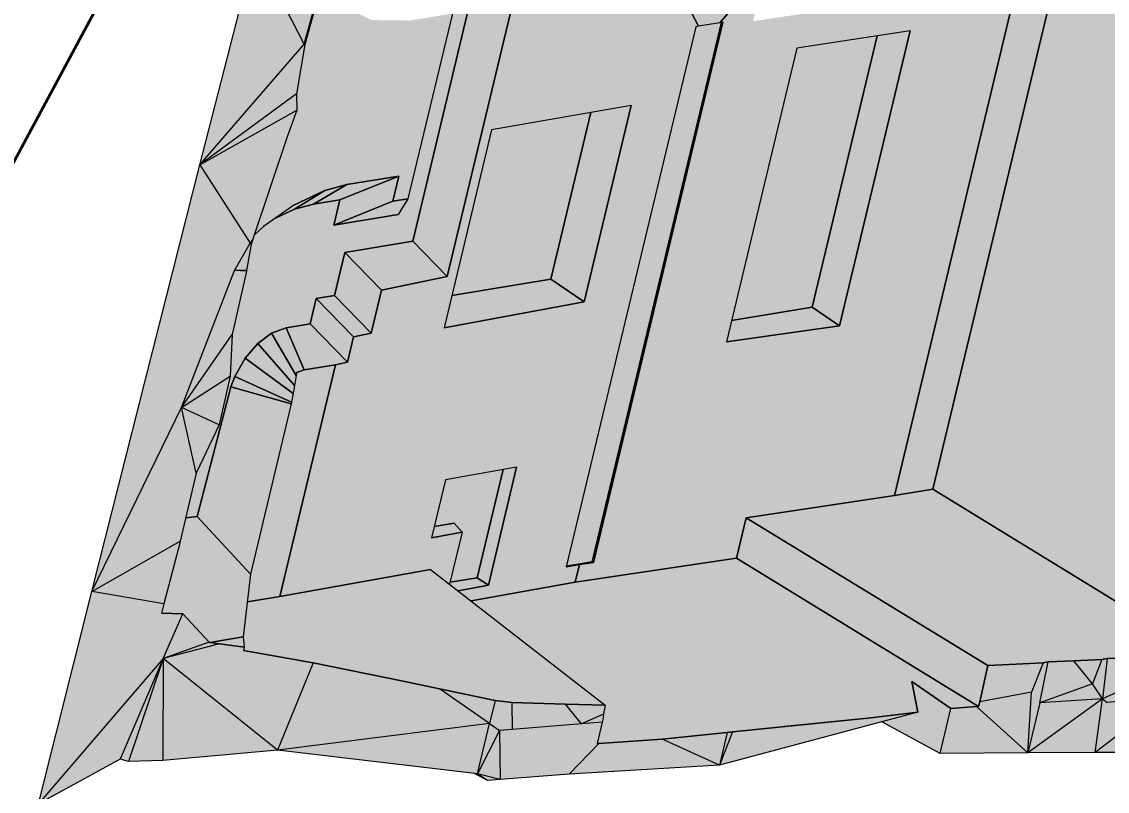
# Model space of a CAD drawing. Header units: metres. Extents: x 2711799 to 2711985, y 1236908 to 1237087.
# Drawn here: x 2711914.344 to 2711916.31, y 1237068.341 to 1237069.735 of the extents above; entities that cross this region are included whole.
import ezdxf

# ---------------------------------------------------------------- set-up
doc = ezdxf.new("R2010")
doc.units = ezdxf.units.M
doc.linetypes.add('AUSGEZOGEN', pattern=[0])
doc.layers.add('XR$7$STANDARD_1', color=7, linetype='AUSGEZOGEN', lineweight=13)
doc.styles.add('ARIAL', font='arial.ttf')

msp = doc.modelspace()

# ---------------------------------------------------------------- hatches: boundary and pattern name
at = {"layer": 'XR$7$STANDARD_1', "linetype": 'AUSGEZOGEN', "lineweight": 13, "true_color": 0xd2befc, "transparency": 33554687}
h = msp.add_hatch(color=254, dxfattribs=at)
h.paths.add_polyline_path([(2711915.3301, 1237070.3786), (2711915.3687, 1237070.3849), (2711915.3562, 1237070.3384), (2711915.3894, 1237070.3439), (2711915.3412, 1237070.166), (2711915.5698, 1237069.7271), (2711915.6083, 1237069.7334), (2711915.6916, 1237069.8308), (2711915.8426, 1237070.4182), (2711915.9037, 1237070.4282), (2711915.9214, 1237070.501), (2711915.4591, 1237070.4252), (2711915.462, 1237070.4384), (2711915.3404, 1237070.4185), (2711915.3303, 1237070.379)])
h.paths.add_polyline_path([(2711915.7643, 1237070.2541), (2711915.6907, 1237069.9707), (2711915.4845, 1237069.9368), (2711915.5565, 1237070.22)], flags=16)
at = {"layer": 'XR$7$STANDARD_1', "linetype": 'AUSGEZOGEN', "lineweight": 13, "transparency": 33554687}
for color, points in [(9, [(2711914.8721, 1237069.4049), (2711914.8377, 1237069.3957), (2711914.8021, 1237069.3789), (2711914.7817, 1237069.3646), (2711914.7649, 1237069.3487), (2711914.7624, 1237069.3414), (2711914.7619, 1237069.3385), (2711914.7612, 1237069.3379), (2711914.7608, 1237069.3359), (2711914.7599, 1237069.3328), (2711914.7594, 1237069.3321), (2711914.7512, 1237069.2844), (2711914.751, 1237069.2835), (2711914.7252, 1237069.1686), (2711914.7211, 1237069.0934), (2711914.7142, 1237069.0615), (2711914.7017, 1237069.0051), (2711914.6599, 1237068.9178), (2711914.6408, 1237068.8366), (2711914.6616, 1237068.8392), (2711914.7228, 1237069.0741), (2711914.73, 1237069.0928), (2711914.7487, 1237069.126), (2711914.7712, 1237069.1523), (2711914.7963, 1237069.1711), (2711914.8231, 1237069.1811), (2711914.8663, 1237069.1882), (2711914.8773, 1237069.234), (2711914.9105, 1237069.2395), (2711914.9292, 1237069.3174), (2711915.0521, 1237069.3376), (2711915.183, 1237069.8831), (2711915.1969, 1237069.8854), (2711915.2981, 1237070.3072), (2711915.2648, 1237070.3018), (2711915.2758, 1237070.3476), (2711915.0677, 1237070.3134), (2711915.0644, 1237070.2993), (2711915.0518, 1237070.2432), (2711915.0217, 1237070.1958), (2711915.0117, 1237070.1941), (2711915.0095, 1237070.188), (2711915.002, 1237070.1649), (2711915.0017, 1237070.164), (2711914.9964, 1237070.1482), (2711914.983, 1237070.1068), (2711914.9803, 1237070.0996), (2711914.98, 1237070.0989), (2711914.9725, 1237070.0799), (2711914.9565, 1237070.0286), (2711914.9489, 1237070.0066), (2711914.9484, 1237070.0038), (2711914.9391, 1237069.9765), (2711914.9387, 1237069.9749), (2711914.9325, 1237069.9581), (2711914.9063, 1237069.8735), (2711914.9008, 1237069.8554), (2711914.9027, 1237069.8525), (2711914.9557, 1237069.8258), (2711915.0165, 1237069.825), (2711915.0756, 1237069.8347), (2711915.147, 1237070.1327), (2711915.2208, 1237070.1448), (2711915.2113, 1237070.0665), (2711915.1852, 1237069.9574), (2711915.1702, 1237069.9339), (2711915.1641, 1237069.9329), (2711915.1277, 1237069.7811), (2711915.124, 1237069.75), (2711915.0435, 1237069.4144), (2711915.0255, 1237069.386), (2711914.9091, 1237069.367), (2711914.9201, 1237069.4128)]), (9, [(2711915.3775, 1237068.757), (2711915.6117, 1237069.7339), (2711915.6083, 1237069.7334), (2711915.5698, 1237069.7271), (2711915.5648, 1237069.7262), (2711915.3306, 1237068.7493)]), (8, [(2711915.3021, 1237069.269), (2711915.3745, 1237069.571), (2711915.1948, 1237069.5397), (2711915.1228, 1237069.2396)])]:
    msp.add_hatch(color=color, dxfattribs=at).paths.add_polyline_path(points)
at = {"layer": 'XR$7$STANDARD_1', "linetype": 'AUSGEZOGEN', "lineweight": 13, "true_color": 0xd2befc, "transparency": 33554687}
h = msp.add_hatch(color=254, dxfattribs=at)
h.paths.add_polyline_path([(2711915.2587, 1237069.8219), (2711915.2452, 1237069.8191), (2711915.1144, 1237069.2736), (2711914.9956, 1237069.249), (2711914.977, 1237069.1711), (2711914.9449, 1237069.1645), (2711914.9339, 1237069.1186), (2711914.912, 1237069.1141), (2711914.8113, 1237068.6942), (2711915.0845, 1237068.7432), (2711915.1189, 1237068.7165), (2711915.1416, 1237068.811), (2711915.086, 1237068.8007), (2711915.1112, 1237068.9058), (2711915.2403, 1237068.9283), (2711915.1891, 1237068.7146), (2711915.1343, 1237068.7045), (2711915.1579, 1237068.6862), (2711915.3466, 1237068.7201), (2711915.3543, 1237068.7522), (2711915.3302, 1237068.7479), (2711915.5648, 1237069.7262), (2711915.5698, 1237069.7271), (2711915.3412, 1237070.166)])
h.paths.add_polyline_path([(2711915.3626, 1237069.2279), (2711915.1088, 1237069.1809), (2711915.1948, 1237069.5397), (2711915.4479, 1237069.5838)], flags=16)
h = msp.add_hatch(color=254, dxfattribs=at)
h.paths.add_polyline_path([(2711915.6083, 1237069.7334), (2711915.614, 1237069.7343), (2711915.3794, 1237068.7559), (2711915.3543, 1237068.7522), (2711915.3466, 1237068.7201), (2711915.6388, 1237068.7636), (2711915.6564, 1237068.837), (2711915.9247, 1237068.8769), (2711916.1931, 1237069.9961), (2711916.1852, 1237069.9988), (2711916.1851, 1237069.9987), (2711916.1423, 1237069.9923), (2711916.0992, 1237069.8124), (2711916.0904, 1237069.8111), (2711916.0874, 1237069.7986), (2711915.6689, 1237069.7363), (2711915.6916, 1237069.8308)])
h.paths.add_polyline_path([(2711915.9532, 1237069.7188), (2711915.8251, 1237069.1845), (2711915.6206, 1237069.1552), (2711915.7481, 1237069.6871)], flags=16)
at = {"layer": 'XR$7$STANDARD_1', "linetype": 'AUSGEZOGEN', "lineweight": 13, "true_color": 0xa0a0a0, "transparency": 33554687}
for points in [[(2711915.9247, 1237068.8769), (2711915.9945, 1237068.8884), (2711916.2549, 1237069.9744), (2711916.1931, 1237069.9961)], [(2711915.7756, 1237069.2181), (2711915.8935, 1237069.7095), (2711915.7481, 1237069.6871), (2711915.6299, 1237069.1942)], [(2711914.912, 1237069.1141), (2711914.8555, 1237069.1048), (2711914.8415, 1237069.0997), (2711914.8408, 1237069.0945), (2711914.838, 1237069.0762), (2711914.8355, 1237069.0622), (2711914.8322, 1237069.0462), (2711914.8316, 1237069.0432), (2711914.7585, 1237068.7348), (2711914.7525, 1237068.6845), (2711914.8113, 1237068.6942)]]:
    msp.add_hatch(color=253, dxfattribs=at).paths.add_polyline_path(points)
at = {"layer": 'XR$7$STANDARD_1', "linetype": 'AUSGEZOGEN', "lineweight": 13, "true_color": 0xc4ffff, "transparency": 33554687}
for points in [[(2711915.9945, 1237068.8884), (2711916.4476, 1237068.6108), (2711916.4685, 1237068.7224), (2711916.4719, 1237068.7345), (2711916.5755, 1237069.0903), (2711916.5792, 1237069.103), (2711916.6819, 1237069.6592), (2711916.6878, 1237069.6906), (2711916.6325, 1237069.8177), (2711916.6468, 1237069.8774), (2711916.5709, 1237069.8873), (2711916.5249, 1237069.8798), (2711916.2898, 1237069.9621), (2711916.2549, 1237069.9744)], [(2711915.9247, 1237068.8769), (2711915.6564, 1237068.837), (2711916.094, 1237068.569), (2711916.1451, 1237068.5716), (2711916.194, 1237068.5743), (2711916.2033, 1237068.5759), (2711916.25, 1237068.5775), (2711916.3008, 1237068.5803), (2711916.3102, 1237068.5819), (2711916.3521, 1237068.5833)], [(2711915.9247, 1237068.8769), (2711916.3521, 1237068.5833), (2711916.3537, 1237068.5833), (2711916.4076, 1237068.5862), (2711916.4161, 1237068.5876), (2711916.4488, 1237068.5885), (2711916.4476, 1237068.6108), (2711915.9945, 1237068.8884)], [(2711915.6388, 1237068.7636), (2711916.0774, 1237068.495), (2711916.0798, 1237068.5035), (2711916.094, 1237068.569), (2711915.6564, 1237068.837)], [(2711915.3466, 1237068.7201), (2711915.7259, 1237068.4587), (2711915.8765, 1237068.4739), (2711915.9675, 1237068.4845), (2711915.9562, 1237068.5402), (2711916.0271, 1237068.4915), (2711916.0735, 1237068.4948), (2711916.0774, 1237068.495), (2711915.6388, 1237068.7636)], [(2711914.8113, 1237068.6942), (2711915.0347, 1237068.5406), (2711915.1005, 1237068.5271), (2711915.2014, 1237068.5058), (2711915.2314, 1237068.5023), (2711915.3287, 1237068.499), (2711915.4006, 1237068.4975), (2711915.0845, 1237068.7432)], [(2711915.4006, 1237068.4975), (2711915.3975, 1237068.4809), (2711915.3967, 1237068.4715), (2711915.3956, 1237068.4665), (2711915.3864, 1237068.4278), (2711915.504, 1237068.4358), (2711915.6217, 1237068.4478), (2711915.7259, 1237068.4587), (2711915.3466, 1237068.7201), (2711915.1579, 1237068.6862)], [(2711914.7469, 1237068.6024), (2711914.7456, 1237068.5967), (2711914.8717, 1237068.5739), (2711915.0347, 1237068.5406), (2711914.8113, 1237068.6942), (2711914.7525, 1237068.6845), (2711914.745, 1237068.6212)]]:
    msp.add_hatch(color=7, dxfattribs=at).paths.add_polyline_path(points)
at = {"layer": 'XR$7$STANDARD_1', "linetype": 'AUSGEZOGEN', "lineweight": 13, "true_color": 0xf8b482, "transparency": 33554687}
for points in [[(2711915.183, 1237069.8831), (2711915.0521, 1237069.3376), (2711915.1144, 1237069.2736), (2711915.2452, 1237069.8191)], [(2711914.9201, 1237069.4128), (2711915.0272, 1237069.4558), (2711914.9329, 1237069.4403), (2711914.8721, 1237069.4049)], [(2711914.9091, 1237069.367), (2711915.0162, 1237069.41), (2711915.0272, 1237069.4558), (2711914.9201, 1237069.4128)], [(2711914.8377, 1237069.3957), (2711914.8928, 1237069.4296), (2711914.8369, 1237069.4031), (2711914.8021, 1237069.3789)], [(2711914.8721, 1237069.4049), (2711914.9329, 1237069.4403), (2711914.8928, 1237069.4296), (2711914.8377, 1237069.3957)], [(2711914.9091, 1237069.367), (2711915.0255, 1237069.386), (2711915.0435, 1237069.4144), (2711915.0162, 1237069.41)], [(2711914.9292, 1237069.3174), (2711914.9956, 1237069.249), (2711915.1144, 1237069.2736), (2711915.0521, 1237069.3376)], [(2711914.9105, 1237069.2395), (2711914.977, 1237069.1711), (2711914.9956, 1237069.249), (2711914.9292, 1237069.3174)], [(2711914.9449, 1237069.1645), (2711914.8773, 1237069.234), (2711914.8663, 1237069.1882), (2711914.9339, 1237069.1186)], [(2711914.8773, 1237069.234), (2711914.9449, 1237069.1645), (2711914.977, 1237069.1711), (2711914.9105, 1237069.2395)], [(2711914.7712, 1237069.1523), (2711914.838, 1237069.0762), (2711914.8408, 1237069.0945), (2711914.7963, 1237069.1711)], [(2711914.7963, 1237069.1711), (2711914.8408, 1237069.0945), (2711914.8415, 1237069.0997), (2711914.8555, 1237069.1048), (2711914.8231, 1237069.1811)], [(2711914.8231, 1237069.1811), (2711914.8555, 1237069.1048), (2711914.912, 1237069.1141), (2711914.9339, 1237069.1186), (2711914.8663, 1237069.1882)], [(2711914.7487, 1237069.126), (2711914.8355, 1237069.0622), (2711914.838, 1237069.0762), (2711914.7712, 1237069.1523)], [(2711914.73, 1237069.0928), (2711914.8322, 1237069.0462), (2711914.8355, 1237069.0622), (2711914.7487, 1237069.126)], [(2711914.7228, 1237069.0741), (2711914.8316, 1237069.0432), (2711914.8322, 1237069.0462), (2711914.73, 1237069.0928)], [(2711914.6616, 1237068.8392), (2711914.7585, 1237068.7348), (2711914.8316, 1237069.0432), (2711914.7228, 1237069.0741)], [(2711914.6309, 1237068.7944), (2711914.6303, 1237068.7924), (2711914.63, 1237068.7911), (2711914.6012, 1237068.6811), (2711914.597, 1237068.6638), (2711914.6357, 1237068.6628), (2711914.6836, 1237068.6116), (2711914.6845, 1237068.6108), (2711914.745, 1237068.6212), (2711914.7585, 1237068.7348), (2711914.6616, 1237068.8392), (2711914.6408, 1237068.8366)], [(2711914.6845, 1237068.6108), (2711914.7023, 1237068.6083), (2711914.7469, 1237068.6024), (2711914.745, 1237068.6212)]]:
    msp.add_hatch(color=31, dxfattribs=at).paths.add_polyline_path(points)
at = {"layer": 'XR$7$STANDARD_1', "linetype": 'AUSGEZOGEN', "lineweight": 13, "true_color": 0xc8c8c8, "transparency": 33554687}
for points in [[(2711914.8557, 1237069.6948), (2711914.7668, 1237069.8656), (2711914.6663, 1237069.4761)], [(2711914.8795, 1237069.7806), (2711914.8785, 1237069.7822), (2711914.8835, 1237069.7985), (2711914.7668, 1237069.8656), (2711914.8557, 1237069.6948)], [(2711914.8802, 1237069.7792), (2711914.8795, 1237069.7806), (2711914.8557, 1237069.6948), (2711914.8567, 1237069.6943)], [(2711914.8414, 1237069.6049), (2711914.8567, 1237069.6942), (2711914.8557, 1237069.6948), (2711914.6663, 1237069.4761)], [(2711914.8567, 1237069.6943), (2711914.8557, 1237069.6948), (2711914.8567, 1237069.6942)], [(2711914.8421, 1237069.5752), (2711914.8414, 1237069.6049), (2711914.6663, 1237069.4761)], [(2711914.7624, 1237069.3414), (2711914.8248, 1237069.5265), (2711914.8421, 1237069.5752), (2711914.6663, 1237069.4761), (2711914.7578, 1237069.3339)], [(2711914.6663, 1237069.4761), (2711914.471, 1237068.7031), (2711914.633, 1237069.0365)], [(2711914.7293, 1237069.2847), (2711914.6663, 1237069.4761), (2711914.633, 1237069.0365)], [(2711914.6663, 1237069.4761), (2711914.7293, 1237069.2847), (2711914.7578, 1237069.3339)], [(2711914.7594, 1237069.3321), (2711914.7578, 1237069.3339), (2711914.7293, 1237069.2847), (2711914.7512, 1237069.2844)], [(2711914.7608, 1237069.3359), (2711914.7612, 1237069.3379), (2711914.7619, 1237069.3385), (2711914.7624, 1237069.3414), (2711914.7578, 1237069.3339)], [(2711914.7608, 1237069.3359), (2711914.7578, 1237069.3339), (2711914.7599, 1237069.3328)], [(2711914.7599, 1237069.3328), (2711914.7578, 1237069.3339), (2711914.7594, 1237069.3321)], [(2711914.7252, 1237069.1686), (2711914.751, 1237069.2835), (2711914.7293, 1237069.2847), (2711914.633, 1237069.0365)], [(2711914.7512, 1237069.2844), (2711914.7293, 1237069.2847), (2711914.751, 1237069.2835)], [(2711914.7211, 1237069.0934), (2711914.7252, 1237069.1686), (2711914.633, 1237069.0365)], [(2711914.7142, 1237069.0615), (2711914.7211, 1237069.0934), (2711914.633, 1237069.0365), (2711914.7017, 1237069.0051)], [(2711914.6599, 1237068.9178), (2711914.633, 1237069.0365), (2711914.471, 1237068.7031), (2711914.6309, 1237068.7944)], [(2711914.7017, 1237069.0051), (2711914.633, 1237069.0365), (2711914.6599, 1237068.9178)], [(2711914.6309, 1237068.7944), (2711914.471, 1237068.7031), (2711914.6303, 1237068.7924)], [(2711914.6303, 1237068.7924), (2711914.471, 1237068.7031), (2711914.63, 1237068.7911)], [(2711914.63, 1237068.7911), (2711914.471, 1237068.7031), (2711914.6012, 1237068.6811)], [(2711914.5998, 1237068.5819), (2711914.471, 1237068.7031), (2711914.3739, 1237068.3186)], [(2711914.6357, 1237068.6628), (2711914.597, 1237068.6638), (2711914.6012, 1237068.6811), (2711914.471, 1237068.7031), (2711914.5998, 1237068.5819)], [(2711914.6836, 1237068.6116), (2711914.6357, 1237068.6628), (2711914.5998, 1237068.5819)], [(2711914.7023, 1237068.6083), (2711914.6845, 1237068.6108), (2711914.6836, 1237068.6116), (2711914.5998, 1237068.5819)], [(2711914.8717, 1237068.5739), (2711914.7456, 1237068.5967), (2711914.7469, 1237068.6024), (2711914.7023, 1237068.6083), (2711914.5998, 1237068.5819), (2711914.8071, 1237068.4158)], [(2711914.5998, 1237068.5819), (2711914.3739, 1237068.3186), (2711914.5219, 1237068.3997)], [(2711914.5998, 1237068.5819), (2711914.5219, 1237068.3997), (2711914.5373, 1237068.3952)], [(2711914.5998, 1237068.5819), (2711914.5373, 1237068.3952), (2711914.5996, 1237068.3974)], [(2711914.5998, 1237068.5819), (2711914.5996, 1237068.3974), (2711914.8071, 1237068.4158)], [(2711916.3008, 1237068.5803), (2711916.25, 1237068.5775), (2711916.2838, 1237068.5361)], [(2711916.3102, 1237068.5819), (2711916.3008, 1237068.5803), (2711916.2838, 1237068.5361), (2711916.3016, 1237068.5089)], [(2711916.3537, 1237068.5833), (2711916.3521, 1237068.5833), (2711916.3102, 1237068.5819), (2711916.3016, 1237068.5089), (2711916.3942, 1237068.5514)], [(2711915.1005, 1237068.5271), (2711915.0347, 1237068.5406), (2711914.8717, 1237068.5739), (2711914.8071, 1237068.4158), (2711915.1914, 1237068.464)], [(2711916.1451, 1237068.5716), (2711916.094, 1237068.569), (2711916.0798, 1237068.5035), (2711916.1734, 1237068.5208)], [(2711916.194, 1237068.5743), (2711916.1451, 1237068.5716), (2711916.1734, 1237068.5208)], [(2711916.1883, 1237068.5017), (2711916.2033, 1237068.5759), (2711916.194, 1237068.5743), (2711916.1734, 1237068.5208), (2711916.1665, 1237068.4109)], [(2711916.25, 1237068.5775), (2711916.2033, 1237068.5759), (2711916.1883, 1237068.5017), (2711916.2838, 1237068.5361)], [(2711916.3016, 1237068.5089), (2711916.3101, 1237068.5023), (2711916.3942, 1237068.5514)], [(2711916.4197, 1237068.5124), (2711916.3942, 1237068.5514), (2711916.3101, 1237068.5023)], [(2711915.2014, 1237068.5058), (2711915.1005, 1237068.5271), (2711915.1914, 1237068.464)], [(2711916.0271, 1237068.4915), (2711915.9562, 1237068.5402), (2711915.9675, 1237068.4845), (2711915.9017, 1237068.467), (2711916.0076, 1237068.4101)], [(2711916.1734, 1237068.5208), (2711916.0798, 1237068.5035), (2711916.0774, 1237068.495), (2711916.0735, 1237068.4948), (2711916.1665, 1237068.4109)], [(2711916.3016, 1237068.5089), (2711916.2838, 1237068.5361), (2711916.1883, 1237068.5017)], [(2711915.2314, 1237068.5023), (2711915.2014, 1237068.5058), (2711915.1914, 1237068.464), (2711915.2323, 1237068.4533)], [(2711915.3287, 1237068.499), (2711915.2314, 1237068.5023), (2711915.2323, 1237068.4533), (2711915.3576, 1237068.4635)], [(2711916.3016, 1237068.5089), (2711916.1883, 1237068.5017), (2711916.1665, 1237068.4109)], [(2711916.3016, 1237068.5089), (2711916.1665, 1237068.4109), (2711916.2883, 1237068.4115)], [(2711916.4197, 1237068.5124), (2711916.3101, 1237068.5023), (2711916.2883, 1237068.4115)], [(2711916.4197, 1237068.5124), (2711916.2883, 1237068.4115), (2711916.4101, 1237068.4122)], [(2711916.3101, 1237068.5023), (2711916.3016, 1237068.5089), (2711916.2883, 1237068.4115)], [(2711915.4006, 1237068.4975), (2711915.3287, 1237068.499), (2711915.3576, 1237068.4635), (2711915.3975, 1237068.4809)], [(2711915.9675, 1237068.4845), (2711915.8765, 1237068.4739), (2711915.6314, 1237068.4492), (2711915.6076, 1237068.389)], [(2711916.0735, 1237068.4948), (2711916.0271, 1237068.4915), (2711916.0076, 1237068.4101), (2711916.1665, 1237068.4109)], [(2711915.1914, 1237068.464), (2711914.8071, 1237068.4158), (2711915.1697, 1237068.3733)], [(2711915.2095, 1237068.4515), (2711915.1914, 1237068.464), (2711915.1697, 1237068.3733)], [(2711915.1914, 1237068.464), (2711915.2095, 1237068.4515), (2711915.2323, 1237068.4533)], [(2711915.3894, 1237068.4278), (2711915.3864, 1237068.4278), (2711915.3956, 1237068.4665), (2711915.3576, 1237068.4635), (2711915.2323, 1237068.4533), (2711915.2095, 1237068.4515), (2711915.2105, 1237068.3626), (2711915.3358, 1237068.3727)], [(2711915.3975, 1237068.4809), (2711915.3576, 1237068.4635), (2711915.3967, 1237068.4715)], [(2711915.3967, 1237068.4715), (2711915.3576, 1237068.4635), (2711915.3956, 1237068.4665)], [(2711915.2095, 1237068.4515), (2711915.1697, 1237068.3733), (2711915.2105, 1237068.3626)], [(2711915.6217, 1237068.4478), (2711915.504, 1237068.4358), (2711915.6076, 1237068.389)], [(2711915.6314, 1237068.4492), (2711915.6217, 1237068.4478), (2711915.6076, 1237068.389)], [(2711915.6076, 1237068.389), (2711915.504, 1237068.4358), (2711915.3894, 1237068.4278), (2711915.3358, 1237068.3727)], [(2711915.1697, 1237068.3733), (2711915.163, 1237068.374), (2711915.1877, 1237068.3607)], [(2711915.1697, 1237068.3733), (2711915.1877, 1237068.3607), (2711915.2105, 1237068.3626)]]:
    msp.add_hatch(color=9, dxfattribs=at).paths.add_polyline_path(points)
at = {"layer": 'XR$7$STANDARD_1', "linetype": 'AUSGEZOGEN', "lineweight": 13, "true_color": 0xe0ffe0, "transparency": 33554687}
msp.add_hatch(color=254, dxfattribs=at).paths.add_polyline_path([(2711914.7817, 1237069.3646), (2711914.8369, 1237069.4031), (2711914.8928, 1237069.4296), (2711914.9329, 1237069.4403), (2711915.0272, 1237069.4558), (2711915.0162, 1237069.41), (2711915.0435, 1237069.4144), (2711915.124, 1237069.75), (2711915.0468, 1237069.7374), (2711914.9772, 1237069.7383), (2711914.914, 1237069.7702), (2711914.8868, 1237069.8095), (2711914.8835, 1237069.7985), (2711914.879, 1237069.784), (2711914.8802, 1237069.7792), (2711914.8567, 1237069.6943), (2711914.8567, 1237069.6942), (2711914.8414, 1237069.6049), (2711914.8421, 1237069.5752), (2711914.8248, 1237069.5265), (2711914.7649, 1237069.3487)])
at = {"layer": 'XR$7$STANDARD_1', "linetype": 'AUSGEZOGEN', "lineweight": 13, "true_color": 0x3b3b3b, "transparency": 33554687}
for points in [[(2711915.3794, 1237068.7559), (2711915.614, 1237069.7343), (2711915.6117, 1237069.7339), (2711915.3775, 1237068.757)], [(2711915.3302, 1237068.7479), (2711915.3543, 1237068.7522), (2711915.3794, 1237068.7559), (2711915.3775, 1237068.757), (2711915.3306, 1237068.7493)]]:
    msp.add_hatch(color=250, dxfattribs=at).paths.add_polyline_path(points)
at = {"layer": 'XR$7$STANDARD_1', "linetype": 'AUSGEZOGEN', "lineweight": 13, "true_color": 0xa05acf, "transparency": 33554687}
for points in [[(2711915.7756, 1237069.2181), (2711915.8251, 1237069.1845), (2711915.9532, 1237069.7188), (2711915.8935, 1237069.7095)], [(2711915.3021, 1237069.269), (2711915.3626, 1237069.2279), (2711915.4479, 1237069.5838), (2711915.3745, 1237069.571)], [(2711915.1088, 1237069.1809), (2711915.3626, 1237069.2279), (2711915.3021, 1237069.269), (2711915.1228, 1237069.2396)], [(2711915.6206, 1237069.1552), (2711915.8251, 1237069.1845), (2711915.7756, 1237069.2181), (2711915.6299, 1237069.1942)], [(2711915.169, 1237068.7283), (2711915.1891, 1237068.7146), (2711915.2403, 1237068.9283), (2711915.2159, 1237068.924)], [(2711915.086, 1237068.8007), (2711915.1416, 1237068.811), (2711915.1269, 1237068.8271), (2711915.0909, 1237068.8212)], [(2711915.1891, 1237068.7146), (2711915.169, 1237068.7283), (2711915.1198, 1237068.7202), (2711915.1189, 1237068.7165), (2711915.1343, 1237068.7045)]]:
    msp.add_hatch(color=193, dxfattribs=at).paths.add_polyline_path(points)
at = {"layer": 'XR$7$STANDARD_1', "linetype": 'AUSGEZOGEN', "lineweight": 13, "true_color": 0xf1f1f1, "transparency": 33554687}
msp.add_hatch(color=7, dxfattribs=at).paths.add_polyline_path([(2711915.1269, 1237068.8271), (2711915.1416, 1237068.811), (2711915.1198, 1237068.7202), (2711915.169, 1237068.7283), (2711915.2159, 1237068.924), (2711915.1112, 1237068.9058), (2711915.0909, 1237068.8212)])

# ---------------------------------------------------------------- linework, layer by layer
at = {"layer": 'XR$7$STANDARD_1', "color": 7, "linetype": 'AUSGEZOGEN', "lineweight": 35, "transparency": 33554687}
msp.add_line((2711918.2894, 1237076.8476, 640.05), (2711913.7908, 1237068.4803, 640.05), dxfattribs=at)
at = {"layer": 'XR$7$STANDARD_1', "color": 7, "linetype": 'AUSGEZOGEN', "lineweight": 18, "transparency": 33554687}
for p, q in [((2711915.3412, 1237070.166, 640.05), (2711915.5698, 1237069.7271, 640.05)), ((2711915.5698, 1237069.7271, 640.05), (2711915.3412, 1237070.166, 640.05)), ((2711915.9247, 1237068.8769, 640.05), (2711916.1931, 1237069.9961, 640.05)), ((2711916.1931, 1237069.9961, 640.05), (2711915.9247, 1237068.8769, 640.05)), ((2711916.2549, 1237069.9744, 640.05), (2711915.9945, 1237068.8884, 640.05)), ((2711915.9945, 1237068.8884, 640.05), (2711916.2549, 1237069.9744, 640.05)), ((2711915.0521, 1237069.3376, 640.05), (2711915.183, 1237069.8831, 640.05)), ((2711915.183, 1237069.8831, 640.05), (2711915.0521, 1237069.3376, 640.05)), ((2711914.6663, 1237069.4761, 640.05), (2711914.7668, 1237069.8656, 640.05)), ((2711914.8557, 1237069.6948, 640.05), (2711914.7668, 1237069.8656, 640.05)), ((2711915.2452, 1237069.8191, 640.05), (2711915.1144, 1237069.2736, 640.05)), ((2711915.1144, 1237069.2736, 640.05), (2711915.2452, 1237069.8191, 640.05)), ((2711915.6083, 1237069.7334, 640.05), (2711915.6916, 1237069.8308, 640.05)), ((2711915.6916, 1237069.8308, 640.05), (2711915.6083, 1237069.7334, 640.05)), ((2711914.8557, 1237069.6948, 640.05), (2711914.8795, 1237069.7806, 640.05)), ((2711914.8802, 1237069.7792, 640.05), (2711914.8567, 1237069.6943, 640.05)), ((2711915.124, 1237069.75, 640.05), (2711915.0435, 1237069.4144, 640.05)), ((2711915.5648, 1237069.7262, 640.05), (2711915.3302, 1237068.7479, 640.05)), ((2711915.3775, 1237068.757, 640.05), (2711915.6117, 1237069.7339, 640.05)), ((2711915.6117, 1237069.7339, 640.05), (2711915.3775, 1237068.757, 640.05)), ((2711915.614, 1237069.7343, 640.05), (2711915.3794, 1237068.7559, 640.05)), ((2711915.3794, 1237068.7559, 640.05), (2711915.614, 1237069.7343, 640.05)), ((2711915.5698, 1237069.7271, 640.05), (2711915.5648, 1237069.7262, 640.05)), ((2711915.6083, 1237069.7334, 640.05), (2711915.5698, 1237069.7271, 640.05)), ((2711915.614, 1237069.7343, 640.05), (2711915.6083, 1237069.7334, 640.05)), ((2711915.9532, 1237069.7188, 640.05), (2711915.7481, 1237069.6871, 640.05)), ((2711915.7756, 1237069.2181, 640.05), (2711915.8935, 1237069.7095, 640.05)), ((2711915.8935, 1237069.7095, 640.05), (2711915.7756, 1237069.2181, 640.05)), ((2711915.9532, 1237069.7188, 640.05), (2711915.8251, 1237069.1845, 640.05)), ((2711915.8251, 1237069.1845, 640.05), (2711915.9532, 1237069.7188, 640.05)), ((2711914.6663, 1237069.4761, 640.05), (2711914.8557, 1237069.6948, 640.05)), ((2711914.8567, 1237069.6942, 640.05), (2711914.8414, 1237069.6049, 640.05)), ((2711914.8567, 1237069.6943, 640.05), (2711914.8557, 1237069.6948, 640.05)), ((2711914.8557, 1237069.6948, 640.05), (2711914.8567, 1237069.6942, 640.05)), ((2711914.8567, 1237069.6943, 640.05), (2711914.8567, 1237069.6942, 640.05)), ((2711915.7481, 1237069.6871, 640.05), (2711915.6206, 1237069.1552, 640.05)), ((2711914.8414, 1237069.6049, 640.05), (2711914.6663, 1237069.4761, 640.05)), ((2711914.8414, 1237069.6049, 640.05), (2711914.8421, 1237069.5752, 640.05)), ((2711915.4479, 1237069.5838, 640.05), (2711915.1948, 1237069.5397, 640.05)), ((2711915.4479, 1237069.5838, 640.05), (2711915.3626, 1237069.2279, 640.05)), ((2711915.3626, 1237069.2279, 640.05), (2711915.4479, 1237069.5838, 640.05)), ((2711914.6663, 1237069.4761, 640.05), (2711914.8421, 1237069.5752, 640.05)), ((2711914.8421, 1237069.5752, 640.05), (2711914.8248, 1237069.5265, 640.05)), ((2711915.3021, 1237069.269, 640.05), (2711915.3745, 1237069.571, 640.05)), ((2711915.3745, 1237069.571, 640.05), (2711915.3021, 1237069.269, 640.05)), ((2711914.8248, 1237069.5265, 640.05), (2711914.7624, 1237069.3414, 640.05)), ((2711915.1948, 1237069.5397, 640.05), (2711915.1088, 1237069.1809, 640.05)), ((2711914.471, 1237068.7031, 640.05), (2711914.6663, 1237069.4761, 640.05)), ((2711914.6663, 1237069.4761, 640.05), (2711914.7578, 1237069.3339, 640.05)), ((2711914.9201, 1237069.4128, 640.05), (2711915.0272, 1237069.4558, 640.05)), ((2711915.0272, 1237069.4558, 640.05), (2711914.9201, 1237069.4128, 640.05)), ((2711914.9329, 1237069.4403, 640.05), (2711915.0272, 1237069.4558, 640.05)), ((2711915.0272, 1237069.4558, 640.05), (2711914.9329, 1237069.4403, 640.05)), ((2711915.0272, 1237069.4558, 640.05), (2711915.0162, 1237069.41, 640.05)), ((2711915.0162, 1237069.41, 640.05), (2711915.0272, 1237069.4558, 640.05)), ((2711914.8369, 1237069.4031, 640.05), (2711914.8928, 1237069.4296, 640.05)), ((2711914.8928, 1237069.4296, 640.05), (2711914.8369, 1237069.4031, 640.05)), ((2711914.8377, 1237069.3957, 640.05), (2711914.8928, 1237069.4296, 640.05)), ((2711914.8928, 1237069.4296, 640.05), (2711914.8377, 1237069.3957, 640.05)), ((2711914.8721, 1237069.4049, 640.05), (2711914.9329, 1237069.4403, 640.05)), ((2711914.9329, 1237069.4403, 640.05), (2711914.8721, 1237069.4049, 640.05)), ((2711914.8928, 1237069.4296, 640.05), (2711914.9329, 1237069.4403, 640.05)), ((2711914.9329, 1237069.4403, 640.05), (2711914.8928, 1237069.4296, 640.05)), ((2711914.9201, 1237069.4128, 640.05), (2711914.8721, 1237069.4049, 640.05)), ((2711914.8721, 1237069.4049, 640.05), (2711914.9201, 1237069.4128, 640.05)), ((2711914.9091, 1237069.367, 640.05), (2711914.9201, 1237069.4128, 640.05)), ((2711914.9201, 1237069.4128, 640.05), (2711914.9091, 1237069.367, 640.05)), ((2711914.9091, 1237069.367, 640.05), (2711915.0162, 1237069.41, 640.05)), ((2711915.0162, 1237069.41, 640.05), (2711914.9091, 1237069.367, 640.05)), ((2711915.0162, 1237069.41, 640.05), (2711915.0435, 1237069.4144, 640.05)), ((2711915.0435, 1237069.4144, 640.05), (2711915.0162, 1237069.41, 640.05)), ((2711915.0435, 1237069.4144, 640.05), (2711915.0255, 1237069.386, 640.05)), ((2711914.8369, 1237069.4031, 640.05), (2711914.7817, 1237069.3646, 640.05)), ((2711914.8377, 1237069.3957, 640.05), (2711914.8021, 1237069.3789, 640.05)), ((2711914.8021, 1237069.3789, 640.05), (2711914.8377, 1237069.3957, 640.05)), ((2711914.8721, 1237069.4049, 640.05), (2711914.8377, 1237069.3957, 640.05)), ((2711914.8377, 1237069.3957, 640.05), (2711914.8721, 1237069.4049, 640.05)), ((2711915.0255, 1237069.386, 640.05), (2711914.9091, 1237069.367, 640.05)), ((2711914.9091, 1237069.367, 640.05), (2711915.0255, 1237069.386, 640.05)), ((2711914.7817, 1237069.3646, 640.05), (2711914.7649, 1237069.3487, 640.05)), ((2711914.7293, 1237069.2847, 640.05), (2711914.7578, 1237069.3339, 640.05)), ((2711914.7594, 1237069.3321, 640.05), (2711914.7512, 1237069.2844, 640.05)), ((2711914.7624, 1237069.3414, 640.05), (2711914.7578, 1237069.3339, 640.05)), ((2711914.7578, 1237069.3339, 640.05), (2711914.7608, 1237069.3359, 640.05)), ((2711914.7578, 1237069.3339, 640.05), (2711914.7599, 1237069.3328, 640.05)), ((2711914.7578, 1237069.3339, 640.05), (2711914.7594, 1237069.3321, 640.05)), ((2711914.7599, 1237069.3328, 640.05), (2711914.7594, 1237069.3321, 640.05)), ((2711914.7608, 1237069.3359, 640.05), (2711914.7599, 1237069.3328, 640.05)), ((2711914.7612, 1237069.3379, 640.05), (2711914.7608, 1237069.3359, 640.05)), ((2711914.7619, 1237069.3385, 640.05), (2711914.7612, 1237069.3379, 640.05)), ((2711914.7624, 1237069.3414, 640.05), (2711914.7619, 1237069.3385, 640.05)), ((2711914.9292, 1237069.3174, 640.05), (2711915.0521, 1237069.3376, 640.05)), ((2711915.0521, 1237069.3376, 640.05), (2711914.9292, 1237069.3174, 640.05)), ((2711915.0521, 1237069.3376, 640.05), (2711915.1144, 1237069.2736, 640.05)), ((2711915.1144, 1237069.2736, 640.05), (2711915.0521, 1237069.3376, 640.05)), ((2711914.9105, 1237069.2395, 640.05), (2711914.9292, 1237069.3174, 640.05)), ((2711914.9292, 1237069.3174, 640.05), (2711914.9105, 1237069.2395, 640.05)), ((2711914.9292, 1237069.3174, 640.05), (2711914.9956, 1237069.249, 640.05)), ((2711914.9956, 1237069.249, 640.05), (2711914.9292, 1237069.3174, 640.05)), ((2711914.633, 1237069.0365, 640.05), (2711914.7293, 1237069.2847, 640.05)), ((2711914.751, 1237069.2835, 640.05), (2711914.7252, 1237069.1686, 640.05)), ((2711914.751, 1237069.2835, 640.05), (2711914.7293, 1237069.2847, 640.05)), ((2711914.7512, 1237069.2844, 640.05), (2711914.7293, 1237069.2847, 640.05)), ((2711914.7512, 1237069.2844, 640.05), (2711914.751, 1237069.2835, 640.05)), ((2711915.1144, 1237069.2736, 640.05), (2711914.9956, 1237069.249, 640.05)), ((2711914.9956, 1237069.249, 640.05), (2711915.1144, 1237069.2736, 640.05)), ((2711915.1228, 1237069.2396, 640.05), (2711915.3021, 1237069.269, 640.05)), ((2711915.3021, 1237069.269, 640.05), (2711915.1228, 1237069.2396, 640.05)), ((2711915.3626, 1237069.2279, 640.05), (2711915.3021, 1237069.269, 640.05)), ((2711915.3021, 1237069.269, 640.05), (2711915.3626, 1237069.2279, 640.05)), ((2711914.9956, 1237069.249, 640.05), (2711914.977, 1237069.1711, 640.05)), ((2711914.977, 1237069.1711, 640.05), (2711914.9956, 1237069.249, 640.05)), ((2711914.8663, 1237069.1882, 640.05), (2711914.8773, 1237069.234, 640.05)), ((2711914.8773, 1237069.234, 640.05), (2711914.8663, 1237069.1882, 640.05)), ((2711914.8773, 1237069.234, 640.05), (2711914.9105, 1237069.2395, 640.05)), ((2711914.9105, 1237069.2395, 640.05), (2711914.8773, 1237069.234, 640.05)), ((2711914.9449, 1237069.1645, 640.05), (2711914.8773, 1237069.234, 640.05)), ((2711914.8773, 1237069.234, 640.05), (2711914.9449, 1237069.1645, 640.05)), ((2711914.977, 1237069.1711, 640.05), (2711914.9105, 1237069.2395, 640.05)), ((2711914.9105, 1237069.2395, 640.05), (2711914.977, 1237069.1711, 640.05)), ((2711915.3626, 1237069.2279, 640.05), (2711915.1088, 1237069.1809, 640.05)), ((2711915.1088, 1237069.1809, 640.05), (2711915.3626, 1237069.2279, 640.05)), ((2711915.6299, 1237069.1942, 640.05), (2711915.7756, 1237069.2181, 640.05)), ((2711915.7756, 1237069.2181, 640.05), (2711915.6299, 1237069.1942, 640.05)), ((2711915.8251, 1237069.1845, 640.05), (2711915.7756, 1237069.2181, 640.05)), ((2711915.7756, 1237069.2181, 640.05), (2711915.8251, 1237069.1845, 640.05)), ((2711914.7712, 1237069.1523, 640.05), (2711914.7963, 1237069.1711, 640.05)), ((2711914.7963, 1237069.1711, 640.05), (2711914.7712, 1237069.1523, 640.05)), ((2711914.7963, 1237069.1711, 640.05), (2711914.8231, 1237069.1811, 640.05)), ((2711914.8231, 1237069.1811, 640.05), (2711914.7963, 1237069.1711, 640.05)), ((2711914.8408, 1237069.0945, 640.05), (2711914.7963, 1237069.1711, 640.05)), ((2711914.7963, 1237069.1711, 640.05), (2711914.8408, 1237069.0945, 640.05)), ((2711914.8231, 1237069.1811, 640.05), (2711914.8663, 1237069.1882, 640.05)), ((2711914.8663, 1237069.1882, 640.05), (2711914.8231, 1237069.1811, 640.05)), ((2711914.8555, 1237069.1048, 640.05), (2711914.8231, 1237069.1811, 640.05)), ((2711914.8231, 1237069.1811, 640.05), (2711914.8555, 1237069.1048, 640.05)), ((2711914.9339, 1237069.1186, 640.05), (2711914.8663, 1237069.1882, 640.05)), ((2711914.8663, 1237069.1882, 640.05), (2711914.9339, 1237069.1186, 640.05)), ((2711914.977, 1237069.1711, 640.05), (2711914.9449, 1237069.1645, 640.05)), ((2711914.9449, 1237069.1645, 640.05), (2711914.977, 1237069.1711, 640.05)), ((2711915.8251, 1237069.1845, 640.05), (2711915.6206, 1237069.1552, 640.05)), ((2711915.6206, 1237069.1552, 640.05), (2711915.8251, 1237069.1845, 640.05)), ((2711914.633, 1237069.0365, 640.05), (2711914.7252, 1237069.1686, 640.05)), ((2711914.7252, 1237069.1686, 640.05), (2711914.7211, 1237069.0934, 640.05)), ((2711914.7487, 1237069.126, 640.05), (2711914.7712, 1237069.1523, 640.05)), ((2711914.7712, 1237069.1523, 640.05), (2711914.7487, 1237069.126, 640.05)), ((2711914.838, 1237069.0762, 640.05), (2711914.7712, 1237069.1523, 640.05)), ((2711914.7712, 1237069.1523, 640.05), (2711914.838, 1237069.0762, 640.05)), ((2711914.9449, 1237069.1645, 640.05), (2711914.9339, 1237069.1186, 640.05)), ((2711914.9339, 1237069.1186, 640.05), (2711914.9449, 1237069.1645, 640.05)), ((2711914.73, 1237069.0928, 640.05), (2711914.7487, 1237069.126, 640.05)), ((2711914.7487, 1237069.126, 640.05), (2711914.73, 1237069.0928, 640.05)), ((2711914.8355, 1237069.0622, 640.05), (2711914.7487, 1237069.126, 640.05)), ((2711914.7487, 1237069.126, 640.05), (2711914.8355, 1237069.0622, 640.05)), ((2711914.912, 1237069.1141, 640.05), (2711914.8113, 1237068.6942, 640.05)), ((2711914.8113, 1237068.6942, 640.05), (2711914.912, 1237069.1141, 640.05)), ((2711914.912, 1237069.1141, 640.05), (2711914.8555, 1237069.1048, 640.05)), ((2711914.8555, 1237069.1048, 640.05), (2711914.912, 1237069.1141, 640.05)), ((2711914.9339, 1237069.1186, 640.05), (2711914.912, 1237069.1141, 640.05)), ((2711914.912, 1237069.1141, 640.05), (2711914.9339, 1237069.1186, 640.05)), ((2711914.633, 1237069.0365, 640.05), (2711914.7211, 1237069.0934, 640.05)), ((2711914.7211, 1237069.0934, 640.05), (2711914.7142, 1237069.0615, 640.05)), ((2711914.7228, 1237069.0741, 640.05), (2711914.73, 1237069.0928, 640.05)), ((2711914.73, 1237069.0928, 640.05), (2711914.7228, 1237069.0741, 640.05)), ((2711914.8322, 1237069.0462, 640.05), (2711914.73, 1237069.0928, 640.05)), ((2711914.73, 1237069.0928, 640.05), (2711914.8322, 1237069.0462, 640.05)), ((2711914.8408, 1237069.0945, 640.05), (2711914.838, 1237069.0762, 640.05)), ((2711914.8415, 1237069.0997, 640.05), (2711914.8408, 1237069.0945, 640.05)), ((2711914.8415, 1237069.0997, 640.05), (2711914.8555, 1237069.1048, 640.05)), ((2711914.8555, 1237069.1048, 640.05), (2711914.8415, 1237069.0997, 640.05)), ((2711914.6616, 1237068.8392, 640.05), (2711914.7228, 1237069.0741, 640.05)), ((2711914.7228, 1237069.0741, 640.05), (2711914.6616, 1237068.8392, 640.05)), ((2711914.7228, 1237069.0741, 640.05), (2711914.8316, 1237069.0432, 640.05)), ((2711914.8316, 1237069.0432, 640.05), (2711914.7228, 1237069.0741, 640.05)), ((2711914.838, 1237069.0762, 640.05), (2711914.8355, 1237069.0622, 640.05)), ((2711914.7142, 1237069.0615, 640.05), (2711914.7017, 1237069.0051, 640.05)), ((2711914.8355, 1237069.0622, 640.05), (2711914.8322, 1237069.0462, 640.05)), ((2711914.471, 1237068.7031, 640.05), (2711914.633, 1237069.0365, 640.05)), ((2711914.7017, 1237069.0051, 640.05), (2711914.633, 1237069.0365, 640.05)), ((2711914.6599, 1237068.9178, 640.05), (2711914.633, 1237069.0365, 640.05)), ((2711914.8316, 1237069.0432, 640.05), (2711914.7585, 1237068.7348, 640.05)), ((2711914.8322, 1237069.0462, 640.05), (2711914.8316, 1237069.0432, 640.05)), ((2711914.7017, 1237069.0051, 640.05), (2711914.6599, 1237068.9178, 640.05)), ((2711914.6599, 1237068.9178, 640.05), (2711914.6309, 1237068.7944, 640.05)), ((2711915.2403, 1237068.9283, 640.05), (2711915.1112, 1237068.9058, 640.05)), ((2711915.169, 1237068.7283, 640.05), (2711915.2159, 1237068.924, 640.05)), ((2711915.2159, 1237068.924, 640.05), (2711915.169, 1237068.7283, 640.05)), ((2711915.2403, 1237068.9283, 640.05), (2711915.1891, 1237068.7146, 640.05)), ((2711915.1891, 1237068.7146, 640.05), (2711915.2403, 1237068.9283, 640.05)), ((2711915.1112, 1237068.9058, 640.05), (2711915.086, 1237068.8007, 640.05)), ((2711915.6564, 1237068.837, 640.05), (2711915.9247, 1237068.8769, 640.05)), ((2711915.9247, 1237068.8769, 640.05), (2711915.6564, 1237068.837, 640.05)), ((2711915.9247, 1237068.8769, 640.05), (2711915.9945, 1237068.8884, 640.05)), ((2711915.9945, 1237068.8884, 640.05), (2711915.9247, 1237068.8769, 640.05)), ((2711915.9945, 1237068.8884, 640.05), (2711916.4476, 1237068.6108, 640.05)), ((2711916.4476, 1237068.6108, 640.05), (2711915.9945, 1237068.8884, 640.05)), ((2711914.6408, 1237068.8366, 640.05), (2711914.6616, 1237068.8392, 640.05)), ((2711914.6616, 1237068.8392, 640.05), (2711914.6408, 1237068.8366, 640.05)), ((2711914.7585, 1237068.7348, 640.05), (2711914.6616, 1237068.8392, 640.05)), ((2711914.6616, 1237068.8392, 640.05), (2711914.7585, 1237068.7348, 640.05)), ((2711915.6388, 1237068.7636, 640.05), (2711915.6564, 1237068.837, 640.05)), ((2711915.6564, 1237068.837, 640.05), (2711915.6388, 1237068.7636, 640.05)), ((2711916.094, 1237068.569, 640.05), (2711915.6564, 1237068.837, 640.05)), ((2711915.6564, 1237068.837, 640.05), (2711916.094, 1237068.569, 640.05)), ((2711915.0909, 1237068.8212, 640.05), (2711915.1269, 1237068.8271, 640.05)), ((2711915.1269, 1237068.8271, 640.05), (2711915.0909, 1237068.8212, 640.05)), ((2711915.1269, 1237068.8271, 640.05), (2711915.1416, 1237068.811, 640.05)), ((2711915.1416, 1237068.811, 640.05), (2711915.086, 1237068.8007, 640.05)), ((2711915.086, 1237068.8007, 640.05), (2711915.1416, 1237068.811, 640.05)), ((2711915.1416, 1237068.811, 640.05), (2711915.1189, 1237068.7165, 640.05)), ((2711914.471, 1237068.7031, 640.05), (2711914.6309, 1237068.7944, 640.05)), ((2711914.63, 1237068.7911, 640.05), (2711914.6012, 1237068.6811, 640.05)), ((2711914.6303, 1237068.7924, 640.05), (2711914.63, 1237068.7911, 640.05)), ((2711914.6309, 1237068.7944, 640.05), (2711914.6303, 1237068.7924, 640.05)), ((2711915.3306, 1237068.7493, 640.05), (2711915.3775, 1237068.757, 640.05)), ((2711915.3775, 1237068.757, 640.05), (2711915.3306, 1237068.7493, 640.05)), ((2711915.3466, 1237068.7201, 640.05), (2711915.6388, 1237068.7636, 640.05)), ((2711915.6388, 1237068.7636, 640.05), (2711915.3466, 1237068.7201, 640.05)), ((2711915.3775, 1237068.757, 640.05), (2711915.3794, 1237068.7559, 640.05)), ((2711915.3794, 1237068.7559, 640.05), (2711915.3775, 1237068.757, 640.05)), ((2711916.0774, 1237068.495, 640.05), (2711915.6388, 1237068.7636, 640.05)), ((2711915.6388, 1237068.7636, 640.05), (2711916.0774, 1237068.495, 640.05)), ((2711914.8113, 1237068.6942, 640.05), (2711915.0845, 1237068.7432, 640.05)), ((2711915.0845, 1237068.7432, 640.05), (2711914.8113, 1237068.6942, 640.05)), ((2711915.0845, 1237068.7432, 640.05), (2711915.4006, 1237068.4975, 640.05)), ((2711915.3543, 1237068.7522, 640.05), (2711915.3302, 1237068.7479, 640.05)), ((2711915.3302, 1237068.7479, 640.05), (2711915.3543, 1237068.7522, 640.05)), ((2711915.3466, 1237068.7201, 640.05), (2711915.3543, 1237068.7522, 640.05)), ((2711915.3543, 1237068.7522, 640.05), (2711915.3466, 1237068.7201, 640.05)), ((2711915.3794, 1237068.7559, 640.05), (2711915.3543, 1237068.7522, 640.05)), ((2711915.3543, 1237068.7522, 640.05), (2711915.3794, 1237068.7559, 640.05)), ((2711914.7585, 1237068.7348, 640.05), (2711914.745, 1237068.6212, 640.05)), ((2711915.1198, 1237068.7202, 640.05), (2711915.169, 1237068.7283, 640.05)), ((2711915.169, 1237068.7283, 640.05), (2711915.1198, 1237068.7202, 640.05)), ((2711915.1579, 1237068.6862, 640.05), (2711915.3466, 1237068.7201, 640.05)), ((2711915.3466, 1237068.7201, 640.05), (2711915.1579, 1237068.6862, 640.05)), ((2711915.1891, 1237068.7146, 640.05), (2711915.169, 1237068.7283, 640.05)), ((2711915.169, 1237068.7283, 640.05), (2711915.1891, 1237068.7146, 640.05)), ((2711914.3739, 1237068.3186, 640.05), (2711914.471, 1237068.7031, 640.05)), ((2711914.6012, 1237068.6811, 640.05), (2711914.471, 1237068.7031, 640.05)), ((2711915.1891, 1237068.7146, 640.05), (2711915.1343, 1237068.7045, 640.05)), ((2711915.1343, 1237068.7045, 640.05), (2711915.1891, 1237068.7146, 640.05)), ((2711914.6012, 1237068.6811, 640.05), (2711914.597, 1237068.6638, 640.05)), ((2711914.8113, 1237068.6942, 640.05), (2711914.7525, 1237068.6845, 640.05)), ((2711914.7525, 1237068.6845, 640.05), (2711914.8113, 1237068.6942, 640.05)), ((2711914.6357, 1237068.6628, 640.05), (2711914.597, 1237068.6638, 640.05)), ((2711914.597, 1237068.6638, 640.05), (2711914.6357, 1237068.6628, 640.05)), ((2711914.5998, 1237068.5819, 640.05), (2711914.6357, 1237068.6628, 640.05)), ((2711914.6836, 1237068.6116, 640.05), (2711914.6357, 1237068.6628, 640.05)), ((2711914.6357, 1237068.6628, 640.05), (2711914.6836, 1237068.6116, 640.05)), ((2711914.6845, 1237068.6108, 640.05), (2711914.745, 1237068.6212, 640.05)), ((2711914.745, 1237068.6212, 640.05), (2711914.6845, 1237068.6108, 640.05)), ((2711914.745, 1237068.6212, 640.05), (2711914.7469, 1237068.6024, 640.05)), ((2711914.6836, 1237068.6116, 640.05), (2711914.5998, 1237068.5819, 640.05)), ((2711914.7023, 1237068.6083, 640.05), (2711914.5998, 1237068.5819, 640.05)), ((2711914.6845, 1237068.6108, 640.05), (2711914.6836, 1237068.6116, 640.05)), ((2711914.6836, 1237068.6116, 640.05), (2711914.6845, 1237068.6108, 640.05)), ((2711914.7023, 1237068.6083, 640.05), (2711914.6845, 1237068.6108, 640.05)), ((2711914.6845, 1237068.6108, 640.05), (2711914.7023, 1237068.6083, 640.05)), ((2711914.7469, 1237068.6024, 640.05), (2711914.7023, 1237068.6083, 640.05)), ((2711914.7023, 1237068.6083, 640.05), (2711914.7469, 1237068.6024, 640.05)), ((2711914.7469, 1237068.6024, 640.05), (2711914.7456, 1237068.5967, 640.05)), ((2711914.5998, 1237068.5819, 640.05), (2711914.3739, 1237068.3186, 640.05)), ((2711914.5998, 1237068.5819, 640.05), (2711914.5219, 1237068.3997, 640.05)), ((2711914.5998, 1237068.5819, 640.05), (2711914.5373, 1237068.3952, 640.05)), ((2711914.5998, 1237068.5819, 640.05), (2711914.5996, 1237068.3974, 640.05)), ((2711914.8071, 1237068.4158, 640.05), (2711914.5998, 1237068.5819, 640.05)), ((2711914.8717, 1237068.5739, 640.05), (2711914.7456, 1237068.5967, 640.05)), ((2711914.7456, 1237068.5967, 640.05), (2711914.8717, 1237068.5739, 640.05)), ((2711916.3008, 1237068.5803, 640.05), (2711916.25, 1237068.5775, 640.05)), ((2711916.25, 1237068.5775, 640.05), (2711916.3008, 1237068.5803, 640.05)), ((2711916.3008, 1237068.5803, 640.05), (2711916.2838, 1237068.5361, 640.05)), ((2711916.3102, 1237068.5819, 640.05), (2711916.3008, 1237068.5803, 640.05)), ((2711916.3008, 1237068.5803, 640.05), (2711916.3102, 1237068.5819, 640.05)), ((2711916.3102, 1237068.5819, 640.05), (2711916.3016, 1237068.5089, 640.05)), ((2711916.3521, 1237068.5833, 640.05), (2711916.3102, 1237068.5819, 640.05)), ((2711916.3102, 1237068.5819, 640.05), (2711916.3521, 1237068.5833, 640.05)), ((2711914.8717, 1237068.5739, 640.05), (2711914.8071, 1237068.4158, 640.05)), ((2711915.0347, 1237068.5406, 640.05), (2711914.8717, 1237068.5739, 640.05)), ((2711914.8717, 1237068.5739, 640.05), (2711915.0347, 1237068.5406, 640.05)), ((2711916.094, 1237068.569, 640.05), (2711916.0798, 1237068.5035, 640.05)), ((2711916.0798, 1237068.5035, 640.05), (2711916.094, 1237068.569, 640.05)), ((2711916.1451, 1237068.5716, 640.05), (2711916.094, 1237068.569, 640.05)), ((2711916.094, 1237068.569, 640.05), (2711916.1451, 1237068.5716, 640.05)), ((2711916.194, 1237068.5743, 640.05), (2711916.1451, 1237068.5716, 640.05)), ((2711916.1451, 1237068.5716, 640.05), (2711916.194, 1237068.5743, 640.05)), ((2711916.194, 1237068.5743, 640.05), (2711916.1734, 1237068.5208, 640.05)), ((2711916.1883, 1237068.5017, 640.05), (2711916.2033, 1237068.5759, 640.05)), ((2711916.2033, 1237068.5759, 640.05), (2711916.194, 1237068.5743, 640.05)), ((2711916.194, 1237068.5743, 640.05), (2711916.2033, 1237068.5759, 640.05)), ((2711916.25, 1237068.5775, 640.05), (2711916.2033, 1237068.5759, 640.05)), ((2711916.2033, 1237068.5759, 640.05), (2711916.25, 1237068.5775, 640.05)), ((2711916.2838, 1237068.5361, 640.05), (2711916.25, 1237068.5775, 640.05)), ((2711915.1005, 1237068.5271, 640.05), (2711915.0347, 1237068.5406, 640.05)), ((2711915.0347, 1237068.5406, 640.05), (2711915.1005, 1237068.5271, 640.05)), ((2711916.3942, 1237068.5514, 640.05), (2711916.3016, 1237068.5089, 640.05)), ((2711915.2014, 1237068.5058, 640.05), (2711915.1005, 1237068.5271, 640.05)), ((2711915.1005, 1237068.5271, 640.05), (2711915.2014, 1237068.5058, 640.05)), ((2711915.1914, 1237068.464, 640.05), (2711915.1005, 1237068.5271, 640.05)), ((2711916.0271, 1237068.4915, 640.05), (2711915.9562, 1237068.5402, 640.05)), ((2711915.9562, 1237068.5402, 640.05), (2711915.9675, 1237068.4845, 640.05)), ((2711915.9562, 1237068.5402, 640.05), (2711916.0271, 1237068.4915, 640.05)), ((2711915.9675, 1237068.4845, 640.05), (2711915.9562, 1237068.5402, 640.05)), ((2711916.1734, 1237068.5208, 640.05), (2711916.0798, 1237068.5035, 640.05)), ((2711916.1665, 1237068.4109, 640.05), (2711916.1734, 1237068.5208, 640.05)), ((2711916.2838, 1237068.5361, 640.05), (2711916.1883, 1237068.5017, 640.05)), ((2711916.3016, 1237068.5089, 640.05), (2711916.2838, 1237068.5361, 640.05)), ((2711915.2014, 1237068.5058, 640.05), (2711915.1914, 1237068.464, 640.05)), ((2711915.2314, 1237068.5023, 640.05), (2711915.2014, 1237068.5058, 640.05)), ((2711915.2014, 1237068.5058, 640.05), (2711915.2314, 1237068.5023, 640.05)), ((2711915.3287, 1237068.499, 640.05), (2711915.2314, 1237068.5023, 640.05)), ((2711915.2314, 1237068.5023, 640.05), (2711915.3287, 1237068.499, 640.05)), ((2711915.2314, 1237068.5023, 640.05), (2711915.2323, 1237068.4533, 640.05)), ((2711916.0798, 1237068.5035, 640.05), (2711916.0774, 1237068.495, 640.05)), ((2711916.0774, 1237068.495, 640.05), (2711916.0798, 1237068.5035, 640.05)), ((2711916.3016, 1237068.5089, 640.05), (2711916.1665, 1237068.4109, 640.05)), ((2711916.1883, 1237068.5017, 640.05), (2711916.1665, 1237068.4109, 640.05)), ((2711916.3016, 1237068.5089, 640.05), (2711916.1883, 1237068.5017, 640.05)), ((2711916.4197, 1237068.5124, 640.05), (2711916.2883, 1237068.4115, 640.05)), ((2711916.2883, 1237068.4115, 640.05), (2711916.3016, 1237068.5089, 640.05)), ((2711916.3016, 1237068.5089, 640.05), (2711916.3101, 1237068.5023, 640.05)), ((2711916.4197, 1237068.5124, 640.05), (2711916.3101, 1237068.5023, 640.05)), ((2711915.4006, 1237068.4975, 640.05), (2711915.3287, 1237068.499, 640.05)), ((2711915.3287, 1237068.499, 640.05), (2711915.4006, 1237068.4975, 640.05)), ((2711915.3576, 1237068.4635, 640.05), (2711915.3287, 1237068.499, 640.05)), ((2711915.4006, 1237068.4975, 640.05), (2711915.3975, 1237068.4809, 640.05)), ((2711915.9675, 1237068.4845, 640.05), (2711915.6076, 1237068.389, 640.05)), ((2711915.9675, 1237068.4845, 640.05), (2711915.8765, 1237068.4739, 640.05)), ((2711915.8765, 1237068.4739, 640.05), (2711915.9675, 1237068.4845, 640.05)), ((2711916.0076, 1237068.4101, 640.05), (2711916.0271, 1237068.4915, 640.05)), ((2711916.0735, 1237068.4948, 640.05), (2711916.0271, 1237068.4915, 640.05)), ((2711916.0271, 1237068.4915, 640.05), (2711916.0735, 1237068.4948, 640.05)), ((2711916.0774, 1237068.495, 640.05), (2711916.0735, 1237068.4948, 640.05)), ((2711916.0735, 1237068.4948, 640.05), (2711916.0774, 1237068.495, 640.05)), ((2711916.1665, 1237068.4109, 640.05), (2711916.0735, 1237068.4948, 640.05)), ((2711915.1914, 1237068.464, 640.05), (2711914.8071, 1237068.4158, 640.05)), ((2711915.1697, 1237068.3733, 640.05), (2711915.1914, 1237068.464, 640.05)), ((2711915.1914, 1237068.464, 640.05), (2711915.2095, 1237068.4515, 640.05)), ((2711915.3576, 1237068.4635, 640.05), (2711915.2323, 1237068.4533, 640.05)), ((2711915.3975, 1237068.4809, 640.05), (2711915.3576, 1237068.4635, 640.05)), ((2711915.3956, 1237068.4665, 640.05), (2711915.3576, 1237068.4635, 640.05)), ((2711915.3956, 1237068.4665, 640.05), (2711915.3864, 1237068.4278, 640.05)), ((2711915.3967, 1237068.4715, 640.05), (2711915.3956, 1237068.4665, 640.05)), ((2711915.3975, 1237068.4809, 640.05), (2711915.3967, 1237068.4715, 640.05)), ((2711915.8765, 1237068.4739, 640.05), (2711915.6314, 1237068.4492, 640.05)), ((2711915.6314, 1237068.4492, 640.05), (2711915.8765, 1237068.4739, 640.05)), ((2711915.8765, 1237068.4739, 640.05), (2711915.7259, 1237068.4587, 640.05)), ((2711915.7259, 1237068.4587, 640.05), (2711915.8765, 1237068.4739, 640.05)), ((2711916.0076, 1237068.4101, 640.05), (2711915.9017, 1237068.467, 640.05)), ((2711915.2095, 1237068.4515, 640.05), (2711915.1697, 1237068.3733, 640.05)), ((2711915.2323, 1237068.4533, 640.05), (2711915.2095, 1237068.4515, 640.05)), ((2711915.2095, 1237068.4515, 640.05), (2711915.2105, 1237068.3626, 640.05)), ((2711915.6217, 1237068.4478, 640.05), (2711915.504, 1237068.4358, 640.05)), ((2711915.504, 1237068.4358, 640.05), (2711915.6217, 1237068.4478, 640.05)), ((2711915.6314, 1237068.4492, 640.05), (2711915.6076, 1237068.389, 640.05)), ((2711915.6217, 1237068.4478, 640.05), (2711915.6076, 1237068.389, 640.05)), ((2711915.6314, 1237068.4492, 640.05), (2711915.6217, 1237068.4478, 640.05)), ((2711915.6217, 1237068.4478, 640.05), (2711915.6314, 1237068.4492, 640.05)), ((2711915.3894, 1237068.4278, 640.05), (2711915.3358, 1237068.3727, 640.05)), ((2711915.3894, 1237068.4278, 640.05), (2711915.3864, 1237068.4278, 640.05)), ((2711915.3864, 1237068.4278, 640.05), (2711915.3894, 1237068.4278, 640.05)), ((2711915.504, 1237068.4358, 640.05), (2711915.3894, 1237068.4278, 640.05)), ((2711915.3894, 1237068.4278, 640.05), (2711915.504, 1237068.4358, 640.05)), ((2711915.6076, 1237068.389, 640.05), (2711915.504, 1237068.4358, 640.05)), ((2711914.8071, 1237068.4158, 640.05), (2711914.5996, 1237068.3974, 640.05)), ((2711915.1697, 1237068.3733, 640.05), (2711914.8071, 1237068.4158, 640.05)), ((2711916.1665, 1237068.4109, 640.05), (2711916.0076, 1237068.4101, 640.05)), ((2711916.2883, 1237068.4115, 640.05), (2711916.1665, 1237068.4109, 640.05)), ((2711916.4101, 1237068.4122, 640.05), (2711916.2883, 1237068.4115, 640.05)), ((2711914.5219, 1237068.3997, 640.05), (2711914.3739, 1237068.3186, 640.05)), ((2711914.5373, 1237068.3952, 640.05), (2711914.5219, 1237068.3997, 640.05)), ((2711914.5996, 1237068.3974, 640.05), (2711914.5373, 1237068.3952, 640.05)), ((2711915.6076, 1237068.389, 640.05), (2711915.3358, 1237068.3727, 640.05)), ((2711915.1877, 1237068.3607, 640.05), (2711915.163, 1237068.374, 640.05)), ((2711915.2105, 1237068.3626, 640.05), (2711915.1697, 1237068.3733, 640.05)), ((2711915.1877, 1237068.3607, 640.05), (2711915.1697, 1237068.3733, 640.05)), ((2711915.3358, 1237068.3727, 640.05), (2711915.2105, 1237068.3626, 640.05)), ((2711915.2105, 1237068.3626, 640.05), (2711915.1877, 1237068.3607, 640.05))]:
    msp.add_line(p, q, dxfattribs=at)

# ---------------------------------------------------------------- texts
at = {"layer": 'XR$7$STANDARD_1', "color": 7, "linetype": 'AUSGEZOGEN', "lineweight": 25, "transparency": 33554687, "insert": (2711917.0311, 1237076.2692, 640.05), "char_height": 0.15, "width": 7.739721, "attachment_point": 1, "rotation": 241.7357, "line_spacing_factor": 1.084337, "style": 'ARIAL'}
msp.add_mtext('\\A1;{\\fArial|i0|b0;\\H0.150000;\\W1.000000;\\C7;Nagelwand 10:1, mit Spritzbeton SC 2: 15cm, C 25/30, X0 (CH), Dmax 16, Cl 0.10}\\P{\\fArial|i0|b0;\\H0.150000;\\W1.000000;\\C7;Frühfestigkeit J2, armiert mit Netz K 335 (im Nagelbereich 2-lagig 1 m\\fArial|i0|b0;\\H0.600000x;\\S2^ ;\\fArial|i0|b0;), }\\P{\\fArial|i0|b0;\\H0.150000;\\W1.000000;\\C7;Entwässerungsrohre 1 pro 4 m\\fArial|i0|b0;\\H0.600000x;\\S2^ ;}\\P', dxfattribs=at)

doc.saveas('drawing.dxf')
